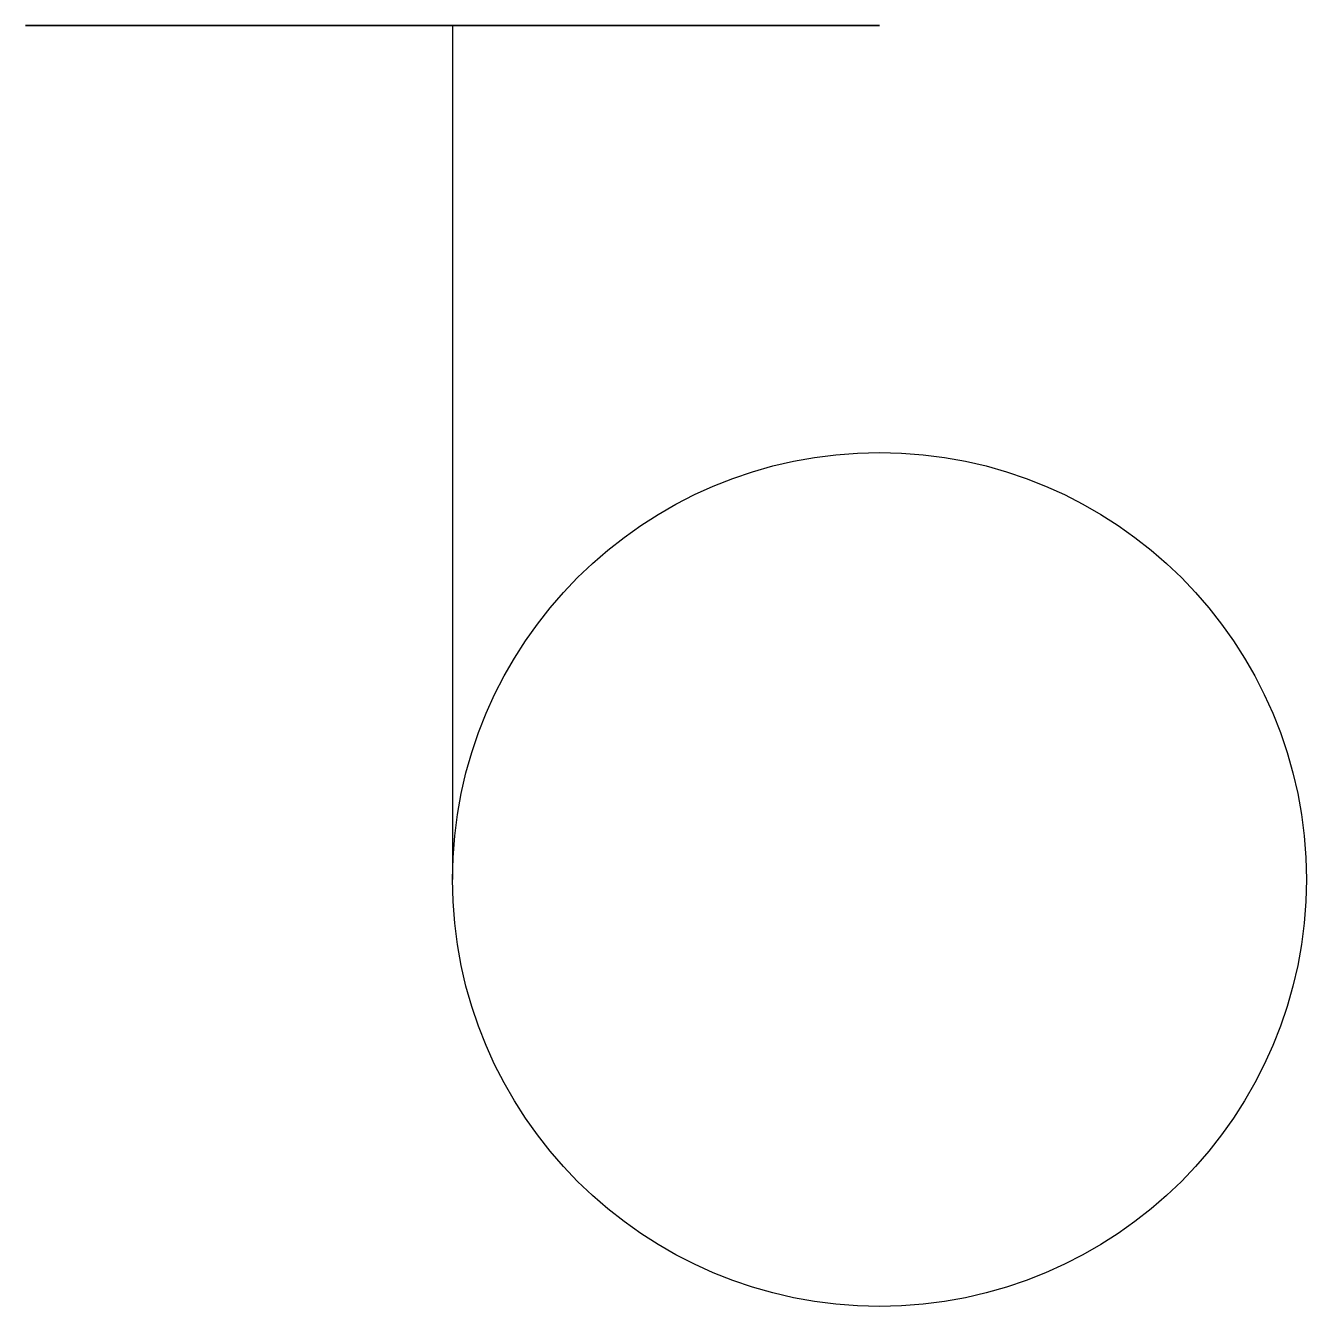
# Model space of a CAD drawing. Header units: inches. Extents: x -122 to -44, y -122 to 33.
# Drawn here: x -57.891 to -57.141, y -117.679 to -116.929 of the extents above.
import ezdxf

# ---------------------------------------------------------------- set-up
doc = ezdxf.new("R2010")
doc.units = ezdxf.units.IN
doc.header["$MEASUREMENT"] = 0

msp = doc.modelspace()

# ---------------------------------------------------------------- linework, layer by layer
at = {"elevation": 1}
for points in [[(-57.89095, -116.9291), (-57.39095, -116.9291)], [(-57.64095, -116.9291), (-57.64095, -117.4291)], [(-57.39095, -116.9291), (-57.39095, -116.9291)]]:
    msp.add_lwpolyline(points, dxfattribs=at)
at = {"extrusion": (0, 1, -1.83697e-16), "elevation": -116.9291}
msp.add_lwpolyline([(57.89095, 1), (57.39095, 1), (57.39095, 1.5), (57.89095, 1.5), (57.89095, 1)], dxfattribs=at)
msp.add_circle((-57.39095, -117.4291, 1), 0.25)

doc.saveas('drawing.dxf')
